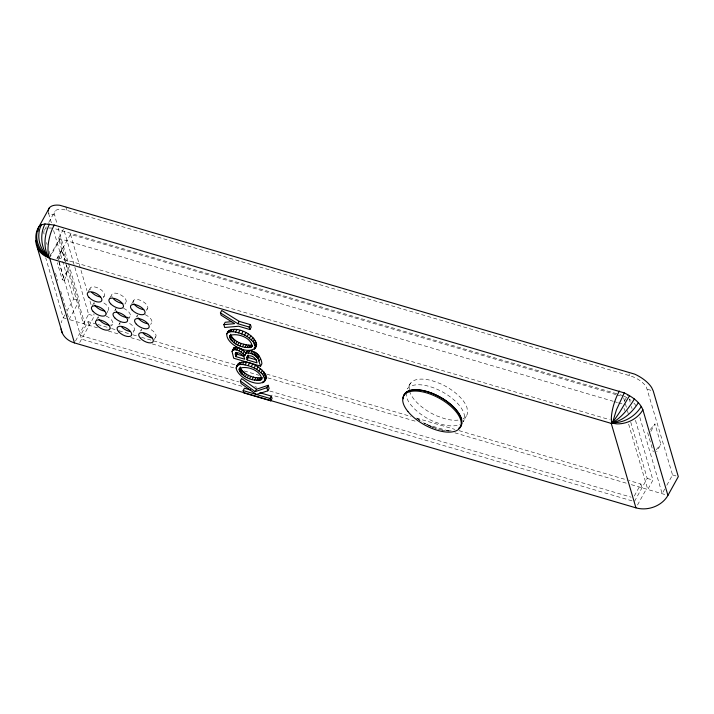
<?xml version="1.0" encoding="UTF-8"?>
<svg xmlns="http://www.w3.org/2000/svg" width="714" height="714" viewBox="0 0 714 714"><rect width="100%" height="100%" fill="white"/><g stroke="black" fill="none" stroke-linecap="round" stroke-linejoin="round"><path stroke-width="0.54" stroke-dasharray="3.57 2.68" d="M65.277 261.351L61.859 249.659L58.539 260.199L64.447 280.406L62.288 279.772L57.316 262.761M64.447 280.406L67.768 269.865L65.59 262.422M44.598 229.953L48.231 223.384M48.748 222.438L54.978 211.174M65.304 261.788L58.441 238.306L63.626 228.917L74.551 266.277M49.855 256.219L59.137 239.422L60.155 239.672M49.4 258.281L60.038 239.02L66.411 261.047M56.879 258.664L61.859 249.659M58.307 259.655L57.682 257.522L70.49 234.362L615.843 394.565M62.288 279.772L67.768 269.865M64.813 314.963L63.251 317.775A24.312 19.394 -16.3 0 0 61.306 322.853M66.884 311.206L73.631 298.996L62.68 261.529M68.624 263.859L79.397 300.692L69.017 319.47L66.884 312.17M88.125 291.901L90.428 287.733M92.24 305.976L94.087 302.638M74.863 267.339L88.598 314.312L83.413 323.701L65.617 262.859M75.505 341.024L84.85 324.12L67.66 265.322M96.622 324.147L88.072 321.639L80.459 335.41L238.797 381.919M103.343 297.756L104.271 296.087M79.709 342.497L94.355 315.999L93.739 313.883M96.354 320.05L98.202 316.713M109.26 299.086L112.027 294.07M106.083 314.33L108.385 310.162M114.758 310.652L116.141 308.145M111.58 325.905L112.5 324.236M124.941 304.102L125.86 302.424M118.872 324.727L120.255 322.228M131.778 303.753L133.616 300.416M128.6 319.006L129.984 316.507M136.347 316.998L137.275 315.329M133.17 332.251L134.098 330.582M146.54 310.438L147.459 308.769M140.471 331.073L141.39 329.404M150.654 324.513L151.573 322.844M154.304 339.427L155.688 336.919M410.443 383.275L407.328 388.907A32.416 15.235 28.9 0 1 444.206 392.896A32.416 15.235 28.9 0 1 463.136 421.733L466.251 416.101M624.348 401.277L627.981 394.708M650.829 431.426L654.943 423.982L660.861 444.224L656.755 451.667M634.309 495.98L640.904 484.038L629.15 480.584M630.765 422.215L647.196 478.407L634.398 501.567L271.891 395.074M637.504 505.03L646.322 489.063M635.478 420.323L652.953 480.094L647.768 489.483L628.409 423.313M664.761 489.019L662.164 493.713L639.664 416.789M666.831 485.261L672.543 474.935L646.366 386.97A16.208 7.622 28.9 0 0 630.435 375.93L66.081 210.148A16.208 7.622 28.9 0 0 54.202 213.013L56.897 223.768M650.302 429.498L654.943 423.982M656.22 449.74L660.861 444.224M48.311 210.389L48.597 213.361L54.398 215.066M647.446 389.282L651.32 390.424M55.701 228.926L617.913 394.083M616.905 394.887L621.189 396.136M58.441 238.306L613.174 401.268M614.245 401.58L617.449 402.526M618.52 402.839L622.795 404.097M57.682 257.522L609.453 419.618M73.631 298.996L79.397 300.692M672.543 474.935L676.381 476.059M88.598 314.312L94.355 315.999M647.196 478.407L652.953 480.094M97.693 324.459L110.527 328.235M111.598 328.547L118.015 330.43M119.077 330.743L131.912 334.518M132.982 334.83L137.258 336.089M141.542 337.338L235.638 364.988M266.643 374.091L411.005 416.503M416.351 418.074L454.845 429.382M459.129 430.64L628.079 480.272M66.134 318.623L63.251 317.775L45.723 257.834M70.043 319.774L97.72 327.904M108.421 331.046L119.113 334.188M130.876 337.642L140.497 340.471M152.26 343.925L234.594 368.112M244.224 370.941L259.191 375.332M267.741 377.849L416.378 421.51M427.07 424.651L448.463 430.935M454.872 432.818L627.035 483.396M631.31 484.654L666.001 494.847M254.836 386.631L256.969 387.265M269.803 391.031L631.158 497.185M241.957 386.283L81.557 339.159L58.619 260.726M432.015 426.927L435.959 428.338M437.941 429.043L438.655 429.292M647.643 432.648L653.256 451.828M628.972 373.788L629.525 375.662M629.23 398.974L630.167 402.178M631.417 406.444L632.042 408.578M623.634 397.832L627.044 409.488M627.356 410.55L628.597 414.789M624.045 408.363L624.67 410.496M640.904 484.038L642.002 487.796M65.813 206.641L66.911 210.389M70.49 234.362L86.921 290.553M90.018 301.156L91.258 305.396M88.072 321.639L89.17 325.388M58.137 227.998L68.312 262.806M48.597 213.361L51.408 222.991M53.604 230.488L62.368 260.458M46.517 242.546L47.142 244.661M48.998 251.007L50.542 256.299M55.478 273.185L57.638 280.566M60.717 291.107L66.268 310.081M409.64 391.254L409.068 387.05A32.416 15.235 28.9 0 1 432.166 380.723L439.788 383.436A32.416 15.235 28.9 0 1 467.001 407.685L467.625 412.326A32.416 15.235 28.9 0 1 462.984 418.752M405.954 392.682L406.578 397.314A32.416 15.235 28.9 0 0 433.791 421.572L441.422 424.286A32.416 15.235 28.9 0 0 459.87 424.384M449.302 430.899A32.38 15.226 28.9 0 1 446.509 430.756M442.501 430.158A32.38 15.226 28.9 0 1 435.031 428.07M433.121 427.356A32.38 15.226 28.9 0 1 421.867 421.635M420.118 420.492A32.38 15.226 28.9 0 1 416.771 418.074M112.348 297.426A8.104 3.811 28.9 0 1 115.195 293.115A8.104 3.811 28.9 0 1 124.888 298.184A8.104 3.811 28.9 0 1 123.736 303.37M123.602 308.341A8.104 3.811 28.9 0 1 130.019 313.812A8.104 3.811 28.9 0 1 127.851 317.444M116.462 311.5A8.104 3.811 28.9 0 1 115.748 309.073M129.591 323.397A8.104 3.811 28.9 0 1 133.232 331.216M119.979 324.29A8.104 3.811 28.9 0 1 119.872 323.147M133.339 302.477A8.104 3.811 28.9 0 1 142.952 301.585A8.104 3.811 28.9 0 1 145.326 309.715M103.878 302.977A8.104 3.811 28.9 0 1 106.252 311.099M94.266 303.869A8.104 3.811 28.9 0 1 94.159 302.727M145.192 314.687A8.104 3.811 28.9 0 1 150.716 323.487M137.454 316.552A8.104 3.811 28.9 0 1 137.347 315.409M90.151 289.795A8.104 3.811 28.9 0 1 98.835 288.385A8.104 3.811 28.9 0 1 103.405 296.721M106.118 316.07A8.104 3.811 28.9 0 1 112.535 321.541A8.104 3.811 28.9 0 1 110.367 325.182M98.38 317.944A8.104 3.811 28.9 0 1 98.273 316.802M44.045 234.076A16.208 7.622 28.9 0 1 46.321 228.685M48.864 228.069A16.208 7.622 28.9 0 1 52.068 228.15M620.047 394.708A16.208 7.622 28.9 0 1 622.92 395.717M623.866 396.127A16.208 7.622 28.9 0 1 627.615 398.082M629.382 399.224A16.208 7.622 28.9 0 1 631.033 400.447M633.889 403.071A16.208 7.622 28.9 0 1 635.987 405.748M151.181 329.743A8.104 3.811 28.9 0 1 154.831 337.561M141.577 330.627A8.104 3.811 28.9 0 1 141.461 329.484M458.031 420.109A32.416 15.235 28.9 0 1 444.536 418.654L436.906 415.932A32.416 15.235 28.9 0 1 409.693 391.683M451.186 430.845A32.416 15.235 28.9 0 1 445.857 430.721M444.876 430.596A32.416 15.235 28.9 0 1 441.814 430.069M431.024 426.579A32.416 15.235 28.9 0 1 423.5 422.75M419.93 420.501A32.416 15.235 28.9 0 1 416.583 418.083"/><path stroke-width="1.07" d="M226.82 333.84C225.579 344.523 251.096 357.295 256.424 345.942C257.727 335.25 232.086 322.344 226.82 333.84L228.926 330.412M227.882 332.831L228.132 331.457M236.156 368.013C239.574 354.108 265.305 367.487 266.295 377.403C262.743 391.129 237.209 377.893 236.156 368.013L237.467 365.639M255.112 348.316L256.701 344.594M264.707 381.124L266.295 377.403M624.304 392.914L54.219 225.062L45 223.937L41.43 224.803C35.548 236.2 40.011 250.685 49.775 258.45L611.246 423.393L612.514 422.697L616.485 409.72L624.304 392.914C631.828 396.6 639.637 401.687 642.877 409.774L667.92 495.409A24.312 19.394 -16.3 0 1 635.942 507.841L74.47 342.898A24.312 19.394 -16.3 0 1 61.083 329.02M229.515 336.562L229.756 335.642C237.084 332.51 251.515 337.597 252.176 346.504C244.661 349.503 232.104 344.737 229.515 336.562L230.836 334.188M239.11 369.37L239.351 368.442C246.678 365.309 261.11 370.405 261.761 379.312C254.255 382.311 241.698 377.545 239.11 369.37L240.431 366.996M235.272 353.948L235.656 352.921L236.673 352.529C240.404 352.832 243.974 355.483 244.786 359.231L235.825 356.598L235.272 353.948L236.156 352.368M49.4 207.801L39.02 226.579C31.925 237.459 37.217 252.685 49.15 257.397L49.293 257.995L44.393 255.666A24.321 19.956 -11.2 0 1 35.879 240.413M45 223.937C39.538 234.629 41.082 248.329 48.579 257.647M244.715 355.626L246.687 351.725L247.91 350.86C255.398 349.735 261.467 356.625 261.904 363.756L260.592 366.13L233.692 358.232L232.059 351.466L234.022 347.718C238.503 346.067 243.322 349.94 246.027 353.252L244.715 355.626C242.01 352.314 237.191 348.45 232.71 350.092M246.027 353.252L246.687 351.725M49.489 224.053C44.491 234.067 43.099 246.651 48.159 256.906C38.494 250.668 33.451 237.137 39.02 226.579L41.43 224.803M234.022 347.718L232.059 351.466M223.866 324.638L234.683 323.656L221.099 315.186L220.43 312.875L221.742 310.492L239.172 321.345L250.48 324.665L251.203 327.155L249.891 329.538L238.654 326.236L224.696 327.485L223.866 324.638L225.187 322.264L231.666 321.675M227.605 332.795L228.935 332.072L230.247 329.698M228.935 332.072L230.72 331.707L232.041 329.324M229.694 337.749L231.006 335.366C234.701 342.55 244.17 345.237 251.73 345.201L250.418 347.575M230.72 331.707L232.916 331.707L234.237 329.332M220.43 312.875L237.86 323.728L239.172 321.345M230.238 339.034L231.559 336.66M232.916 331.707L235.513 332.09L236.825 329.707M231.122 340.292L232.434 337.918M232.327 341.515L233.639 339.141M235.513 332.09L238.512 332.84L239.824 330.466M233.862 342.702L235.174 340.328M235.682 343.827L236.994 341.444M238.512 332.84L241.644 333.893L242.965 331.51M233.371 349.726L234.692 347.352M234.263 349.583L235.575 347.209M237.735 344.853L239.047 342.47M235.37 349.673L236.682 347.29M241.644 333.893L244.527 335.116L245.839 332.742M249.891 329.538L249.159 327.048L250.48 324.665M236.7 349.985L238.012 347.602M240.029 345.772L241.341 343.398M235.54 355.634L236.852 353.252L237.137 354.224L235.825 356.598M239.029 350.869L240.341 348.494M255.389 346.977L253.158 341.604L247.151 336.526L248.463 334.152M242.555 346.602L243.867 344.219M241.145 352.109L242.457 349.735M249.516 338.124L250.837 335.741M245.018 347.245L246.339 344.862M243.037 353.698L244.349 351.315M236.414 366.648L238.521 363.221M247.151 347.62L248.472 345.237M251.551 339.828L252.863 337.454M237.2 365.595L238.53 364.881L239.842 362.498M248.954 347.736L250.266 345.353M238.53 364.881L240.315 364.515L241.635 362.132M245.375 354.099L247.91 350.86M253.158 341.604L254.479 339.221M251.506 347.165L252.381 345.585M246.598 353.234L248.392 353.019L249.704 350.645M240.315 364.515L242.51 364.515L243.822 362.141M239.288 370.548L240.6 368.174C244.5 375.394 254.639 378.911 262.413 377.599L261.092 379.973M254.354 343.425L255.666 341.051M246.83 357.437L247.571 356.215C251.863 354.412 256.594 358.499 257.022 362.828L247.205 359.945L246.83 357.437L247.713 355.858M239.833 371.842L241.153 369.468M246.999 359.249L248.311 356.866L248.151 355.063M248.392 353.019L250.739 353.466L252.06 351.092M255.121 345.308L256.433 342.934M247.205 359.945L248.311 356.866M242.51 364.515L245.107 364.899L246.419 362.516M240.716 373.101L242.028 370.718M254.3 349.342L256.424 345.942M250.739 353.466L252.31 354.01L253.622 351.627M241.921 374.323L243.233 371.94M252.31 354.01L253.729 354.671L255.05 352.297M245.107 364.899L248.106 365.648L249.418 363.265M240.341 380.99L241.662 378.607L256.504 389.255L268.205 385.292L269.124 388.443L267.812 390.826L256.388 394.476L241.073 383.489L240.341 380.99L255.193 391.629L266.893 387.675L268.205 385.292M243.456 375.51L244.768 373.136M260.592 366.13L257.959 358.473L255.014 355.456L256.326 353.073M256.156 356.357L257.468 353.983M245.277 376.635L246.589 374.252M248.106 365.648L251.239 366.693L252.56 364.318M257.147 357.375L258.459 354.992M247.33 377.652L248.642 375.278M257.959 358.473L259.271 356.099M251.239 366.693L254.122 367.924L255.433 365.55M259.084 360.963L260.396 358.589M249.623 378.581L250.935 376.207M259.807 392.709L271.374 396.109L272.052 398.448L270.74 400.822L243.831 392.923L243.153 390.585L244.465 388.202L250.578 390.005M264.974 379.786L262.752 374.404L256.745 369.334L258.057 366.96M252.149 379.411L253.461 377.028M259.111 370.932L260.431 368.549M254.612 380.053L255.933 377.67M256.745 380.428L258.066 378.045M261.146 372.637L262.457 370.263M258.548 380.535L259.86 378.161M262.752 374.404L264.064 372.03M260.012 380.383L261.324 378.009M255.193 391.629L256.504 389.255M263.939 376.233L265.26 373.85M264.716 378.117L266.027 375.743M262.547 382.847L263.421 381.258M263.894 382.151L266.019 378.75M270.74 400.822L270.053 398.492L271.374 396.109M667.92 495.409L678.3 476.631L653.256 390.995L651.695 387.64A22.75 10.692 28.9 0 0 634.684 374.136L59.869 205.275A22.75 10.692 28.9 0 0 48.311 210.389M629.561 395.663L620.082 411.603L612.514 422.697L611.577 422.626L611.309 419.332M634.362 398.983C628.811 408.194 621.93 417.19 612.514 422.697C624.125 423.161 635.38 416.226 641.315 406.418M638.37 402.651C632.613 412.076 623.572 420.412 612.514 422.697M254.273 347.664L255.621 346.959M237.86 323.728L249.159 327.048M237.137 354.224L244.108 356.268M248.517 357.562L256.371 359.874M243.153 390.585L270.053 398.492M244.527 335.116L247.151 336.526M254.122 367.924L256.745 369.334M253.729 354.671L255.014 355.456M611.246 423.393L635.942 507.841M266.893 387.675L267.812 390.826M49.775 258.45L74.47 342.898M37.28 247.553L62.243 332.911M49.15 257.397L48.293 253.943A24.321 10.442 -75.7 0 1 54.219 225.053M37.931 229.167L38.119 231.149M611.577 422.626L611.621 423.188L617.048 423.893A24.321 18.751 -20.9 0 0 642.886 409.774M403.374 398.796A32.38 15.226 28.9 0 1 403.571 396.663M403.847 395.699A32.38 15.226 28.9 0 1 441.627 397.93A32.38 15.226 28.9 0 1 459.111 428.213M104.655 311.063A8.104 3.811 28.9 0 1 94.864 305.155M122.13 303.334A8.104 3.811 28.9 0 1 113.392 298.764M147.843 323.745A8.104 3.811 28.9 0 1 138.061 317.846M127.851 317.444A8.104 3.811 28.9 0 1 116.462 311.5M143.728 309.671A8.104 3.811 28.9 0 1 133.937 303.762M130.367 331.483A8.104 3.811 28.9 0 1 121.63 326.914M108.769 325.138A8.104 3.811 28.9 0 1 98.987 319.229M611.309 419.332A24.321 7.908 -71.6 0 1 619.333 391.067M100.54 296.988A8.104 3.811 28.9 0 1 91.803 292.419M151.957 337.82A8.104 3.811 28.9 0 1 143.219 333.259M461.744 422.965A32.416 15.235 28.9 0 1 458.959 428.221M403.187 397.689A32.416 15.235 28.9 0 1 431.604 393.137A32.416 15.235 28.9 0 1 461.61 420.26M407.873 411.442A32.38 15.226 28.9 0 0 458.424 429.462A32.38 15.226 28.9 0 0 429.578 393.851A32.38 15.226 28.9 0 0 407.873 411.442M93.15 311.5A8.104 3.811 28.9 0 0 105.618 315.169A8.104 3.811 28.9 0 0 97.327 306.297A8.104 3.811 28.9 0 0 93.15 311.5M110.625 303.771A8.104 3.811 28.9 0 0 123.094 307.439A8.104 3.811 28.9 0 0 114.802 298.568A8.104 3.811 28.9 0 0 110.625 303.771M114.749 317.846A8.104 3.811 28.9 0 0 127.208 321.514A8.104 3.811 28.9 0 0 118.917 312.643A8.104 3.811 28.9 0 0 114.749 317.846M118.863 331.921A8.104 3.811 28.9 0 0 131.331 335.589A8.104 3.811 28.9 0 0 123.04 326.717A8.104 3.811 28.9 0 0 118.863 331.921M132.224 310.117A8.104 3.811 28.9 0 0 144.692 313.776A8.104 3.811 28.9 0 0 136.401 304.914A8.104 3.811 28.9 0 0 132.224 310.117M89.036 297.426A8.104 3.811 28.9 0 0 101.504 301.094A8.104 3.811 28.9 0 0 93.213 292.222A8.104 3.811 28.9 0 0 89.036 297.426M136.338 324.192A8.104 3.811 28.9 0 0 148.807 327.851A8.104 3.811 28.9 0 0 140.515 318.988A8.104 3.811 28.9 0 0 136.338 324.192M97.265 325.584A8.104 3.811 28.9 0 0 109.733 329.243A8.104 3.811 28.9 0 0 101.442 320.372A8.104 3.811 28.9 0 0 97.265 325.584M140.453 338.266A8.104 3.811 28.9 0 0 152.921 341.935A8.104 3.811 28.9 0 0 144.63 333.063A8.104 3.811 28.9 0 0 140.453 338.266"/></g></svg>
